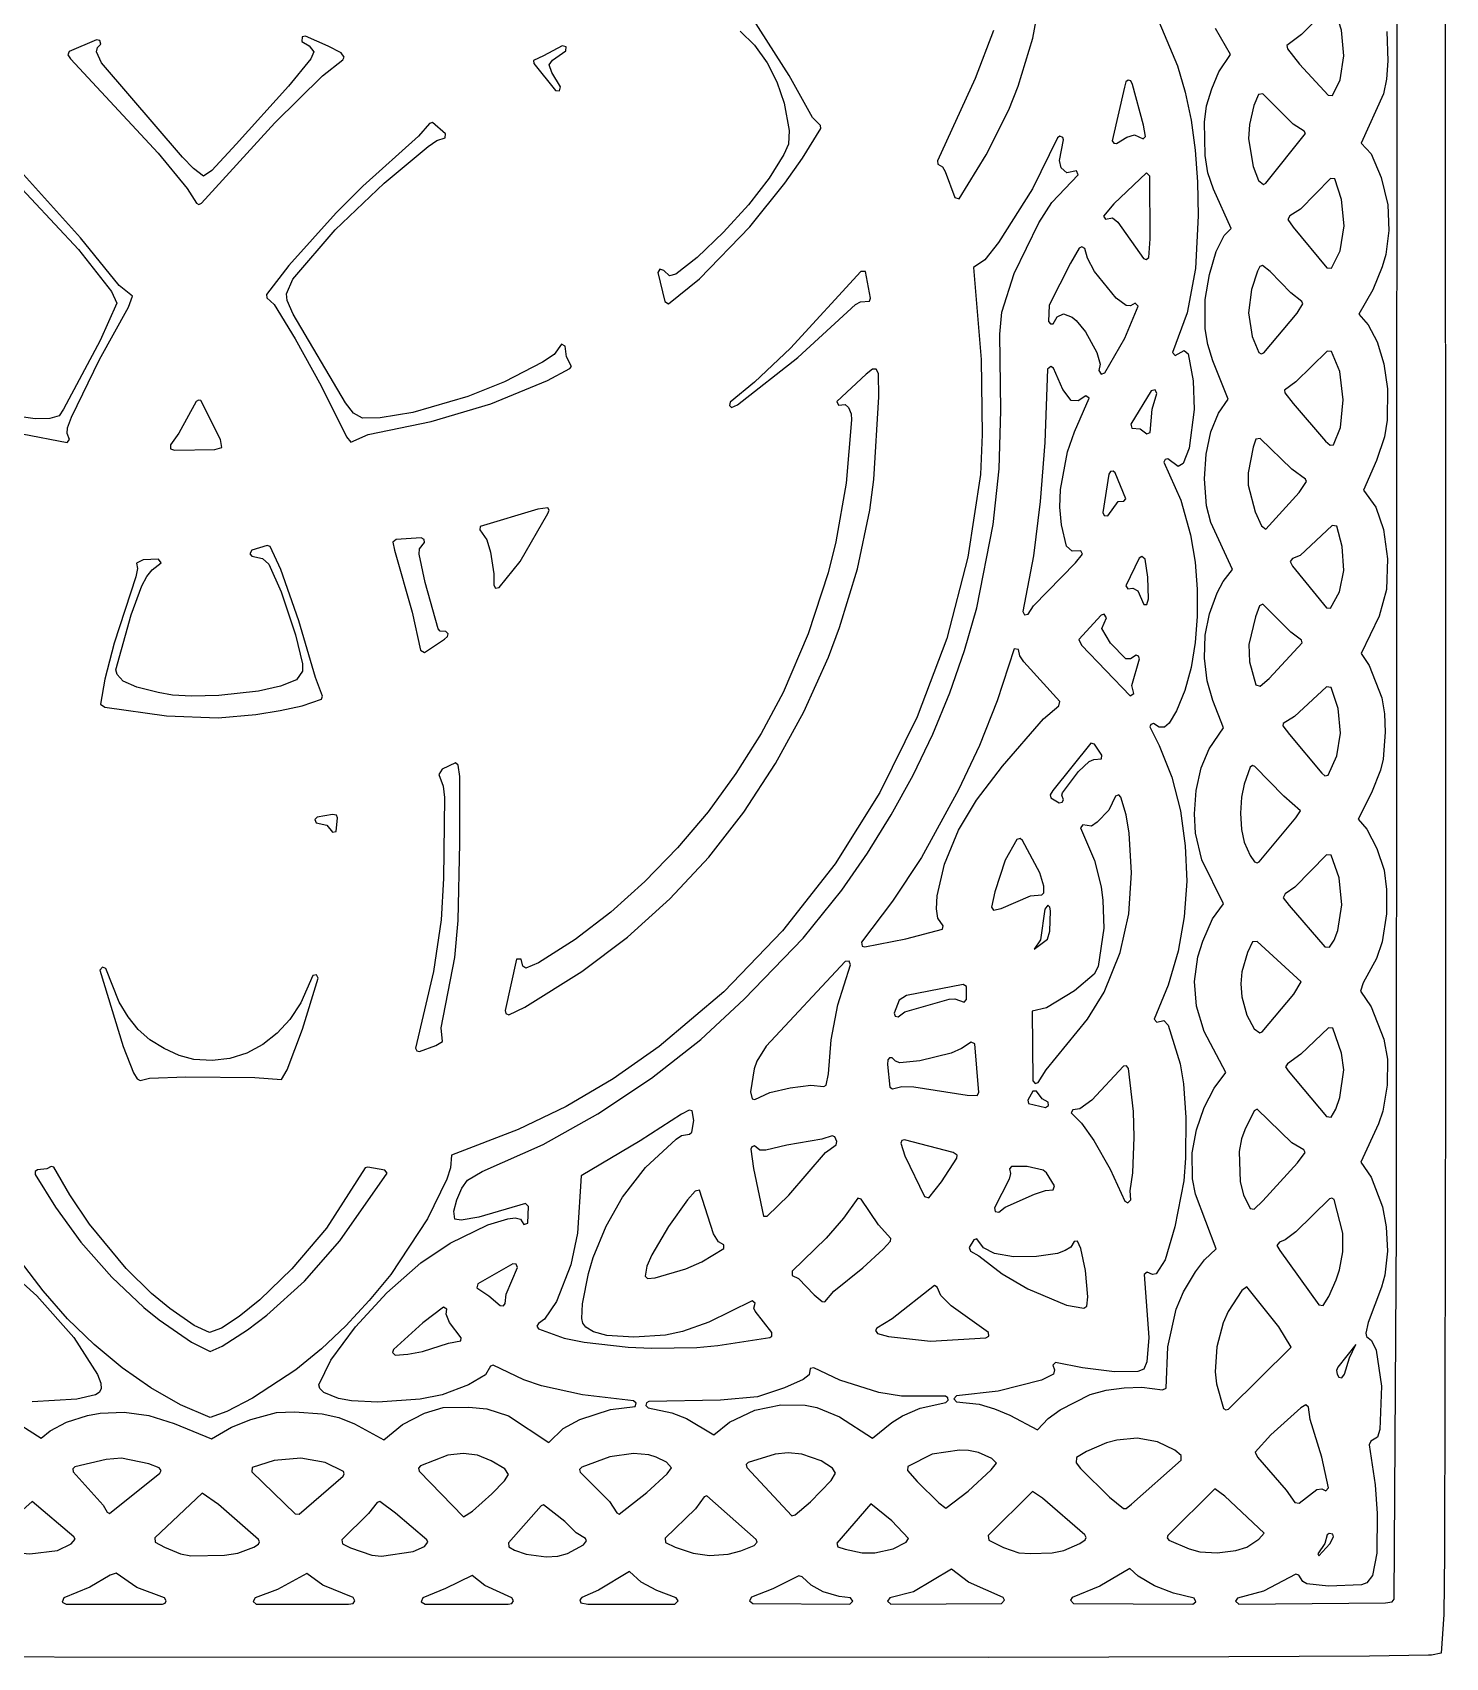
# Model space of a CAD drawing. Header units: millimetres. Extents: x 0 to 299, y 0 to 300.
# Drawn here: x 128.5 to 299.4, y 0 to 196.5 of the extents above; entities that cross this region are included whole.
import ezdxf

# ---------------------------------------------------------------- set-up
doc = ezdxf.new("R2010")
doc.units = ezdxf.units.MM
doc.layers.add('CUT', color=7, linetype='CONTINUOUS')

msp = doc.modelspace()

# ---------------------------------------------------------------- linework, layer by layer
at = {"layer": 'CUT'}
for points in [[(299.3645, 248.0155), (299.3948, 69.87), (299.2737, 12.5525), (299.1828, 5.2237), (298.8689, 0.5691), (297.6983, 0.3326), (297.3434, 0.3204), (290.1975, 0.1929), (273.1912, 0.1121), (244.1725, 0.0347), (18.0835, 0.1191)], [(292.2832, 196.6445), (292.4044, 193.0831), (292.2525, 190.8633), (291.8762, 189.1122), (289.2073, 183.1281), (290.3866, 181.8348), (291.611, 179.013), (292.4003, 175.6736), (292.5256, 172.5826), (292.1612, 169.6742), (291.7533, 168.1971), (290.6041, 165.4148), (288.8973, 162.4637), (290.0501, 161.1741), (291.1265, 159.1335), (291.9182, 156.4461), (292.3745, 153.4201), (292.3441, 149.6316), (292.0333, 147.642), (291.0608, 144.7544), (289.46, 141.1996), (290.958, 139.143), (291.8826, 136.4386), (292.3744, 132.9002), (292.2535, 129.1752), (291.3667, 125.9417), (289.175, 121.4467), (290.1817, 119.9969), (291.6966, 116.0877), (292.0107, 114.1556), (292.1018, 111.9238), (291.8594, 108.6775), (291.5497, 107.3369), (290.4429, 104.6003), (288.814, 101.4035), (289.8669, 100.2016), (291.0862, 97.8532), (291.973, 95.2554), (292.2516, 92.8956), (292.2514, 89.9641), (291.7354, 86.5656), (291.0319, 84.539), (289.428, 81.6302), (289.1286, 80.6074), (290.3895, 78.7302), (291.9394, 74.8097), (292.3745, 72.3797), (292.3441, 69.2296), (291.7968, 66.083), (291.3069, 64.5759), (289.1492, 59.9097), (290.4204, 58.1213), (291.7574, 54.5365), (292.2226, 52.1219), (292.3743, 49.1796), (292.0407, 46.2463), (291.6732, 44.7979), (290.0293, 40.5582), (289.7474, 39.2518), (289.859, 38.8678), (290.4461, 38.3712), (291.0022, 37.1921), (291.6481, 32.8307), (291.4587, 27.5985), (291.1554, 26.6882), (290.3474, 26.2043), (290.1668, 25.7342), (290.8893, 20.9088), (291.1337, 17.4267), (291.0729, 12.6376), (290.5695, 9.9571), (289.8921, 9.0789), (289.242, 8.8106), (285.2388, 8.6545), (282.6106, 8.9445), (282.1505, 9.232), (281.6636, 10.0041), (281.31, 10.0954), (277.3766, 8.0744), (274.2268, 7.2088), (274.0141, 6.828), (274.4021, 6.4715), (292.1376, 6.6521), (292.9323, 6.7501), (293.1723, 7.1041), (293.4679, 51.7134), (293.5285, 203.1676)], [(244.736, 196.7858), (242.5154, 190.9448), (237.9548, 180.9912), (238.0124, 180.618), (238.5638, 180.2638), (238.8902, 179.7305), (240.0326, 176.5561), (240.5632, 176.4131), (243.8435, 181.7372), (246.5769, 187.174), (247.7305, 190.0281), (249.5013, 195.8508), (250.5579, 201.7589)], [(214.107, 196.7002), (215.8251, 194.982), (217.341, 192.8727), (218.5384, 190.5679), (219.4301, 187.9983), (220.0195, 184.6741), (219.9238, 183.0244), (219.3835, 181.7825), (217.6167, 178.9216), (215.104, 175.6824), (212.0899, 172.3637), (208.9013, 169.3275), (206.3147, 167.2887), (205.5314, 167.1079), (204.8446, 167.7497), (204.3812, 167.9083), (204.1291, 167.4883), (204.9986, 163.9821), (205.4156, 163.7094), (209.1726, 166.7407), (215.2699, 173.02), (219.4927, 178.2991), (221.6383, 181.3215), (223.8614, 184.9184), (223.7883, 185.2746), (222.8439, 186.2283), (220.0195, 191.3277), (214.7333, 199.5736)], [(264.7061, 197.8735), (266.9986, 192.4791), (267.9134, 189.3134), (268.6187, 185.9103), (269.1036, 182.2994), (269.4065, 178.4721), (269.4669, 174.367), (269.1644, 167.9983), (268.1628, 162.6428), (266.3698, 157.8508), (266.7101, 157.4557), (267.7715, 158.0744), (268.2696, 157.6776), (268.8897, 154.4199), (268.9822, 150.9519), (268.4057, 146.2765), (267.6591, 144.4279), (267.0432, 144.0413), (265.8297, 144.9596), (265.5054, 144.9056), (265.336, 144.585), (267.3687, 139.9884), (268.5507, 135.7766), (269.1038, 132.4882), (269.3748, 129.2059), (269.3762, 125.92), (269.1342, 122.7584), (268.6183, 119.7435), (267.8587, 116.9715), (266.8533, 114.4961), (265.9571, 113.0039), (265.412, 112.5459), (264.7697, 112.5215), (264.0675, 112.9793), (263.7616, 112.8584), (263.6549, 112.5841), (264.7646, 110.3078), (266.2857, 106.4667), (267.3484, 102.4167), (267.9239, 98.1936), (268.104, 93.9011), (267.7975, 89.6128), (267.0446, 85.4268), (265.861, 81.3219), (264.1588, 77.2381), (264.4799, 76.8554), (265.3193, 77.0505), (265.869, 76.508), (267.3163, 71.8068), (267.7114, 69.4009), (267.984, 65.3112), (267.954, 60.4286), (267.7417, 57.6903), (266.6788, 52.1253), (265.4794, 48.1365), (264.4108, 46.4254), (263.9562, 46.3326), (263.3015, 46.6288), (262.9526, 46.3299), (263.5055, 38.7095), (263.263, 35.7772), (262.89, 34.8831), (262.1834, 34.6181), (259.3615, 34.5901), (255.4949, 35.0735), (252.245, 35.7123), (251.9184, 35.382), (252.0958, 34.8188), (251.9896, 34.3026), (250.5405, 33.573), (245.2898, 32.2296), (240.2413, 31.6898), (239.9452, 31.3022), (240.2597, 30.9294), (243.0102, 30.6493), (244.8673, 30.115), (246.7005, 29.3489), (250.0568, 27.5562), (251.3441, 28.9224), (252.7932, 29.9744), (256.4364, 31.824), (258.3662, 32.3427), (260.5278, 32.6465), (262.6506, 32.7369), (265.1542, 32.4049), (265.6207, 32.6104), (265.8121, 37.5837), (266.8234, 42.1689), (267.6884, 44.2611), (269.1706, 46.6809), (270.261, 48.1117), (271.6705, 49.4357), (269.1478, 56.0689), (268.8053, 57.913), (268.775, 61.0632), (269.2926, 63.8538), (270.2077, 66.5457), (271.4303, 68.8754), (272.8419, 70.7754), (270.2054, 75.7429), (269.2896, 78.7845), (269.0492, 81.7609), (269.4427, 84.7562), (270.0314, 86.6528), (271.2026, 89.3557), (272.554, 91.1609), (269.9323, 96.4745), (269.1724, 99.7273), (269.0178, 102.0525), (269.2295, 104.8655), (269.8489, 107.6215), (270.8044, 109.9254), (272.5559, 112.4675), (271.2663, 115.7421), (270.562, 118.1407), (270.2277, 120.8676), (270.3227, 123.6555), (270.8442, 126.2225), (271.7837, 128.7687), (272.5117, 130.1578), (273.6245, 131.6017), (271.0215, 137.2666), (270.4698, 139.2756), (270.228, 142.5744), (270.4438, 145.5337), (271.0188, 148.2274), (271.9268, 150.4791), (273.1208, 152.1729), (271.2447, 156.8134), (270.6559, 158.7928), (270.3185, 160.7067), (270.3206, 164.2225), (270.837, 167.2593), (271.6572, 170.0576), (272.6437, 171.9791), (273.48, 172.8407), (271.3379, 177.5669), (270.6645, 179.5512), (270.3183, 181.6503), (270.258, 185.6808), (270.5086, 187.6437), (271.1241, 189.6983), (271.9854, 191.7517), (273.3993, 193.8548), (271.5762, 197.0027)], [(125.6462, 29.0522), (129.5582, 26.5702), (130.621, 27.4456), (132.6212, 28.4763), (135.1636, 29.3069), (136.6773, 29.5908), (139.5856, 29.7103), (142.5605, 29.3082), (145.6444, 28.3406), (150.1558, 26.4647), (152.5671, 27.9032), (154.925, 28.8228), (158.0012, 29.6761), (160.1949, 29.742), (163.543, 29.4994), (165.5414, 29.0613), (167.4399, 28.2942), (171.0038, 26.3519), (173.2383, 28.2195), (175.8969, 29.5799), (178.185, 30.2558), (181.2795, 30.316), (183.4657, 30.0972), (186.0826, 29.2453), (190.9365, 26.0465), (192.6838, 27.7262), (194.7171, 28.8228), (198.4123, 30.0346), (201.3735, 30.3905), (201.4957, 30.8023), (201.2021, 31.0702), (195.0153, 31.8083), (190.049, 32.8984), (187.9157, 33.6102), (184.2316, 35.3781), (183.8952, 35.2483), (183.3042, 34.2173), (181.2423, 32.9974), (178.0685, 31.7882), (175.3763, 31.26), (170.2586, 30.9268), (167.0868, 31.0815), (165.5108, 31.3632), (163.755, 32.0594), (163.2603, 32.5653), (163.1362, 32.9976), (164.5706, 35.9849), (167.5492, 40.0246), (171.3447, 44.1225), (175.4613, 47.7549), (179.0147, 50.1447), (183.556, 52.3369), (185.9783, 53.094), (186.889, 53.1934), (187.5272, 53.031), (187.9414, 52.404), (188.4138, 52.5343), (188.4784, 54.5627), (188.1203, 54.9136), (182.4774, 53.2924), (180.3534, 52.8979), (179.5991, 53.0528), (179.4456, 53.9877), (179.8158, 55.3682), (180.4208, 56.7956), (181.1118, 57.7628), (182.8843, 58.7974), (190.2517, 62.0729), (196.8797, 65.7786), (203.3532, 70.0741), (209.3313, 74.7547), (214.5828, 79.6444), (221.7181, 87.0226), (226.367, 92.8202), (229.5073, 97.2902), (232.3652, 101.9231), (235.0326, 106.7432), (237.3866, 111.694), (239.432, 116.6873), (241.214, 121.79), (242.6995, 126.9438), (244.6888, 137.0416), (245.4136, 143.7715), (245.6258, 150.8228), (245.4747, 160.0553), (245.7182, 162.7058), (247.2176, 167.3947), (250.2196, 173.52), (251.7954, 175.9563), (254.9825, 179.3337), (254.7726, 179.8123), (253.6032, 179.571), (252.9314, 180.1577), (252.7076, 181.0682), (253.1793, 183.5398), (253.0971, 183.8267), (252.7595, 183.9723), (252.4512, 183.7721), (249.4311, 177.635), (245.3151, 171.1282), (243.6695, 169.0234), (242.3295, 168.0961), (243.2306, 156.9733), (243.3518, 147.9317), (243.1365, 143.0903), (241.6179, 133.0824), (239.0683, 123.2569), (235.5046, 113.7739), (230.9883, 104.6458), (225.5622, 96.0027), (219.2292, 87.9037), (212.1319, 80.5365), (204.2843, 73.9023), (198.7193, 70.0008), (193.0305, 66.6545), (187.234, 63.8634), (179.1865, 60.7838), (179.0771, 59.2524), (178.6152, 57.8547), (176.2593, 53.0797), (171.8429, 46.3644), (169.2151, 43.1854), (166.4186, 40.1473), (163.4632, 37.3729), (160.3434, 34.8342), (155.1241, 31.3759), (151.9984, 29.7674), (150.0031, 29.0508), (146.4063, 30.5805), (142.8225, 32.6332), (139.3279, 35.0662), (135.9601, 37.8891), (132.7394, 40.9903), (129.7837, 44.3683), (127.0516, 47.9488)], [(125.4897, 179.4669), (134.0552, 170.2961), (138.0747, 165.2086), (138.7044, 163.8107), (136.6889, 159.2822), (132.2568, 150.968), (131.7224, 150.1923), (130.5963, 149.8524), (128.8208, 149.8221), (125.4963, 150.2812)], [(127.256, 147.9965), (132.7043, 146.9588), (132.978, 147.3009), (132.6978, 148.0213), (132.7547, 148.7231), (133.2238, 150.0207), (136.6219, 156.9689), (140.1216, 163.3047), (140.6019, 164.641), (138.9958, 165.9428), (134.3148, 171.6841), (127.0338, 179.7506)], [(125.7055, 46.7671), (129.0323, 43.7759), (133.4867, 38.7458), (136.3804, 34.2712), (136.7671, 33.2149), (136.8035, 32.5176), (136.5609, 32.0775), (136.116, 31.7841), (133.8699, 31.2613), (128.4617, 30.9568)]]:
    msp.add_lwpolyline(points, dxfattribs=at)
for points in [[(285.2112, 188.9294), (285.7402, 188.9207), (286.6439, 190.7849), (287.1132, 193.7135), (286.8178, 196.8141), (285.9116, 199.5966), (285.3687, 199.6436), (281.9913, 196.2688), (280.222, 194.9454), (280.2819, 194.5695), (281.7403, 192.7043)], [(147.2241, 177.6435), (148.3281, 175.891), (148.6232, 175.7428), (148.926, 175.8744), (157.8117, 185.585), (163.5898, 191.2724), (166.0274, 193.2298), (166.2095, 193.5616), (165.8217, 194.051), (164.2779, 194.8715), (161.514, 196.0626), (161.1214, 195.9902), (161.0845, 195.442), (161.9506, 194.9035), (162.5439, 194.189), (162.1786, 193.3552), (159.4472, 190.0171), (153.1519, 183.0257), (150.1811, 179.8426), (149.1887, 179.1437), (147.9585, 180.0699), (146.6341, 181.4546), (136.829, 192.8632), (136.2341, 194.1749), (136.3768, 194.6973), (136.76, 195.1336), (136.6479, 195.5539), (136.2514, 195.6237), (132.9368, 194.2467), (132.757, 193.8444), (133.116, 193.3266), (143.7072, 181.9174)], [(192.2292, 189.4719), (192.3751, 189.9456), (191.3098, 191.7084), (191.0072, 192.6005), (191.4053, 193.1838), (193.0089, 194.3048), (193.0297, 194.8014), (192.5808, 194.9295), (190.2948, 193.7134), (189.0765, 193.1527), (189.1397, 192.794), (191.7364, 189.5252)], [(261.5591, 190.2553), (261.3409, 190.6736), (261.0113, 190.7539), (260.7438, 190.5454), (260.5622, 189.9159), (259.0943, 183.411), (259.2944, 183.1388), (259.5957, 183.1119), (260.8596, 183.8758), (261.7675, 184.1612), (262.8159, 183.6752), (263.0981, 183.968), (262.8768, 185.3406)], [(275.5505, 183.6554), (276.1213, 180.3347), (276.7933, 178.646), (277.3715, 178.1654), (277.6623, 178.3206), (282.4428, 184.3034), (282.2941, 184.5965), (280.9506, 185.4291), (277.3001, 189.1129), (276.7902, 189.0302), (276.2315, 187.7172), (275.6969, 185.3943)], [(163.4119, 153.815), (166.491, 147.6262), (167.0165, 146.9831), (169.0909, 147.8999), (176.7361, 149.5091), (183.9521, 151.6233), (190.7853, 154.4531), (193.5063, 155.883), (193.6975, 156.1508), (193.1022, 157.3245), (192.9186, 158.607), (192.4706, 158.8329), (191.5999, 157.594), (190.1934, 156.6535), (185.5934, 154.2929), (181.1565, 152.4988), (174.5167, 150.5801), (170.5464, 149.9437), (168.4316, 149.8888), (167.313, 150.4873), (166.3737, 151.7363), (160.048, 162.4506), (159.3074, 164.1132), (159.232, 164.9197), (159.9761, 166.6872), (165.1251, 172.6838), (171.0381, 178.3248), (176.3456, 182.7534), (177.3871, 183.476), (178.4316, 183.774), (178.4557, 184.2681), (176.8978, 185.6373), (176.5342, 185.5415), (175.1671, 184.0096), (168.4586, 177.9358), (165.2467, 174.7241), (159.5077, 168.3504), (156.7879, 164.8436), (156.826, 164.4523), (157.7162, 163.6326), (160.2908, 159.4819)], [(263.6413, 179.1724), (263.249, 179.5483), (259.2743, 175.7912), (258.0484, 174.3298), (258.2917, 173.9404), (259.1147, 174.1077), (259.7634, 173.5885), (262.8636, 169.2088), (263.2086, 169.0665), (263.5305, 169.3154), (263.6918, 171.5927)], [(285.6032, 168.0233), (286.6423, 170.1396), (287.1413, 173.1335), (286.819, 176.3496), (286.0275, 178.8285), (285.4774, 178.8707), (281.8717, 175.1483), (280.5564, 174.3641), (280.311, 173.8986), (280.9787, 172.9802), (285.0624, 168.0709)], [(262.2401, 163.4515), (261.8516, 163.7963), (261.2824, 163.4733), (260.7544, 163.5078), (259.565, 164.3895), (256.9533, 167.6393), (256.0777, 169.2359), (255.7771, 170.4199), (255.3916, 170.6223), (255.1066, 170.4458), (254.0449, 168.6417), (251.4694, 163.5525), (251.3922, 161.5774), (251.6164, 161.2885), (251.948, 161.2944), (252.4304, 162.1257), (253.1743, 162.4944), (254.2384, 162.1162), (254.7391, 161.6959), (255.8544, 160.3288), (257.2458, 157.8186), (257.6333, 156.4384), (257.4792, 155.6372), (257.7361, 155.2196), (258.198, 155.3843), (260.592, 159.5564)], [(221.0717, 157.2444), (228.0537, 163.6529), (228.6262, 163.9713), (229.7422, 164.051), (229.8619, 164.3934), (229.247, 167.6149), (228.7007, 167.6105), (220.1674, 158.351), (215.8079, 154.264), (212.9006, 151.8187), (212.793, 151.4381), (213.0377, 151.1707), (213.7827, 151.4978)], [(282.1584, 163.7052), (282.0363, 164.0107), (280.6876, 165.0558), (278.1842, 167.6172), (277.2558, 168.339), (276.9534, 168.216), (276.6623, 167.6698), (275.94, 165.4538), (275.5812, 162.6174), (276.0217, 159.7869), (276.7994, 157.8304), (277.0824, 157.6638), (277.4178, 157.8004), (281.4439, 162.6036)], [(284.8788, 147.1121), (285.4333, 146.6142), (285.8372, 146.6679), (286.6998, 148.7763), (287.0215, 152.1001), (286.6086, 155.5301), (285.6176, 157.9604), (285.0658, 157.995), (281.2968, 154.2685), (279.9356, 153.2689), (279.9572, 152.9735), (280.9819, 151.6728)], [(194.9557, 82.9855), (200.4784, 87.1486), (205.5808, 91.7658), (210.2816, 96.8004), (214.5353, 102.2631), (218.3678, 108.1197), (221.7781, 114.3692), (224.7572, 120.9896), (226.1226, 124.5696), (228.2647, 131.662), (229.7699, 138.7657), (230.2553, 142.4659), (230.8586, 152.454), (230.8034, 155.3099), (230.5493, 155.8278), (230.1019, 155.8017), (229.3379, 155.2042), (225.77, 151.9254), (225.9667, 151.4689), (226.7785, 151.5374), (227.2016, 151.1972), (227.5212, 150.405), (227.556, 149.6792), (226.9175, 142.0361), (225.6457, 134.9206), (224.7314, 131.2035), (222.305, 123.8049), (219.2778, 116.7212), (216.6412, 111.7498), (213.5763, 106.9225), (210.2114, 102.283), (206.5087, 97.941), (202.5756, 93.8562), (198.4408, 90.1741), (194.1335, 86.8664), (189.6976, 84.039), (188.1484, 83.3726), (187.8152, 83.6447), (187.5898, 84.4682), (187.0331, 84.4559), (185.681, 78.2513), (185.7525, 77.8967), (186.1222, 77.7587), (188.0445, 78.6721)], [(254.6612, 132.402), (255.483, 133.4496), (255.274, 133.8339), (254.2367, 133.826), (253.5687, 134.4007), (252.9487, 136.9809), (252.7677, 139.1231), (252.8276, 141.2501), (253.6895, 145.8402), (254.5124, 148.2443), (256.3034, 152.2986), (255.8829, 152.6063), (254.9746, 151.9786), (254.1313, 152.0289), (253.1037, 153.3657), (251.9768, 155.9471), (251.6746, 156.1488), (251.2479, 155.8085), (250.9172, 146.9694), (250.3703, 139.8322), (249.5508, 133.2517), (248.2567, 126.5147), (248.4843, 126.1038), (248.9155, 126.1822), (249.5601, 127.1801)], [(261.4599, 148.6663), (262.451, 148.5957), (263.2675, 148.0003), (263.6761, 148.1449), (263.9353, 150.9965), (264.4838, 152.8585), (264.2835, 153.3151), (263.7983, 153.2006), (261.3279, 149.1511)], [(151.4164, 146.3644), (151.2217, 147.3297), (148.8688, 152.0165), (148.5845, 152.0882), (148.3091, 151.9105), (146.1883, 148.0814), (145.2133, 146.6795), (145.1745, 146.1838), (145.697, 146.0043), (150.5723, 146.1232)], [(275.5464, 141.7923), (276.3891, 138.5612), (277.1539, 136.8886), (277.6809, 136.4723), (281.7014, 140.8904), (282.6007, 142.2438), (282.4673, 142.51), (280.7917, 143.7067), (276.9859, 147.4252), (276.4607, 147.369), (276.1135, 146.3879), (275.5202, 143.2775)], [(260.4888, 139.8737), (260.741, 140.1416), (259.4509, 143.2845), (259.1974, 143.5015), (258.869, 143.4426), (258.6934, 143.1306), (257.954, 138.4788), (258.106, 138.1059), (258.5407, 138.0851), (259.8212, 139.8006)], [(190.8419, 138.3756), (190.9732, 138.7612), (190.809, 139.0577), (189.6175, 138.9071), (182.634, 136.7763), (182.5913, 136.3772), (183.4475, 135.1669), (183.8866, 133.6961), (184.3116, 131.0554), (184.2865, 129.698), (184.5171, 129.3392), (184.9382, 129.4069), (187.4774, 132.5464)], [(285.4985, 126.9354), (286.5553, 128.9034), (287.0795, 131.4688), (286.8771, 134.3907), (286.2488, 136.8248), (285.6954, 136.8944), (281.836, 133.2924), (280.9045, 132.9085), (280.602, 132.5532), (280.884, 132.0132), (284.9824, 126.9746)], [(155.5288, 114.0451), (158.4406, 114.53), (161.1208, 115.1027), (163.4565, 115.9027), (163.5606, 116.2786), (162.719, 118.5343), (160.7224, 125.3703), (158.553, 131.5777), (157.2545, 134.3763), (156.8985, 134.4958), (155.0365, 133.9403), (154.7927, 133.5034), (155.0288, 133.2156), (156.3016, 132.9363), (157.0857, 132.2563), (158.5772, 128.8947), (160.3047, 123.683), (161.1588, 120.1802), (161.1419, 119.312), (160.4144, 118.2673), (158.4859, 117.485), (155.8352, 116.8681), (151.0523, 116.3535), (147.7386, 116.2616), (145.4511, 116.3825), (143.7151, 116.7217), (141.1133, 117.3668), (139.4829, 118.0981), (138.7274, 118.8858), (138.5982, 119.4802), (140.4475, 126.1206), (141.7194, 129.6354), (142.3385, 130.7584), (142.9626, 131.5471), (144.0527, 132.3958), (143.7395, 132.8537), (141.8814, 132.7584), (141.0936, 132.3709), (141.192, 131.7044), (141.0046, 130.7048), (138.3984, 122.6715), (137.2505, 118.3496), (136.7267, 115.3038), (137.2432, 114.9333), (144.6908, 113.8964), (150.9532, 113.6546)], [(175.4223, 121.8377), (175.9001, 121.5692), (178.3516, 123.1771), (178.7116, 123.487), (178.7626, 123.8191), (178.4997, 124.0801), (177.8042, 124.1531), (177.5588, 124.4331), (176.0016, 130.0405), (175.2698, 133.4612), (175.3189, 134.0797), (175.8929, 134.8749), (175.8776, 135.2394), (175.5295, 135.432), (172.496, 135.2356), (172.084, 134.9178), (172.266, 133.9429), (174.4109, 126.4515)], [(263.3901, 130.684), (263.0811, 132.8394), (262.6823, 133.1729), (262.3475, 132.9582), (260.7437, 129.6271), (260.9867, 129.2738), (261.5646, 129.323), (262.1828, 129.0154), (262.8983, 127.3506), (263.2669, 127.3635), (263.4788, 128.0506)], [(260.7287, 120.8051), (258.8715, 122.6875), (257.8294, 124.4604), (258.3956, 125.7356), (258.1245, 126.1898), (257.7328, 126.0851), (255.0442, 123.1213), (255.3826, 122.4406), (261.2405, 116.321), (261.7111, 116.6118), (261.4581, 117.5505), (262.3716, 120.7933), (262.2843, 121.1117), (261.984, 121.2486), (261.3015, 120.8108)], [(281.9607, 123.0472), (280.6792, 123.9991), (277.2887, 127.4118), (276.906, 127.198), (276.4208, 125.8595), (275.6075, 122.5289), (275.7009, 120.4231), (276.4638, 117.6335), (276.9864, 117.4734), (278.0855, 118.3959), (282.073, 122.7259)], [(247.7581, 121.9353), (247.2343, 121.9915), (245.1805, 115.7215), (243.0272, 110.3248), (240.5131, 104.9641), (236.0258, 96.7789), (232.5113, 91.5073), (228.7717, 86.5492), (228.8526, 86.0344), (229.1745, 85.9548), (234.1162, 86.9311), (238.5791, 88.0922), (238.6481, 88.4923), (238.0014, 89.4237), (237.8194, 90.5575), (237.9151, 92.1314), (238.8027, 95.9439), (240.4809, 100.087), (242.6633, 103.6936), (245.8255, 107.8296), (250.7893, 113.5503), (252.6444, 115.0887), (252.7327, 115.6435), (248.4074, 120.411), (247.9066, 121.1536)], [(284.4311, 106.9803), (284.803, 106.6421), (285.2022, 106.7096), (286.2482, 109.0715), (286.6882, 111.7964), (286.3946, 114.7763), (285.5611, 117.3304), (285.0143, 117.399), (281.1424, 113.8066), (279.756, 112.978), (279.7381, 112.6867), (280.5195, 111.6489)], [(256.4883, 110.5737), (251.9219, 104.8683), (251.5982, 104.3503), (251.6789, 103.9979), (252.6545, 103.385), (253.0523, 103.4562), (253.1836, 103.727), (252.9803, 104.2898), (253.0867, 104.6012), (255.0203, 107.1584), (256.3171, 108.388), (256.8538, 108.6293), (257.7811, 108.6941), (257.836, 109.1259), (256.9487, 110.4847)], [(178.0955, 74.5352), (177.9361, 76.1716), (179.5672, 84.6867), (179.9911, 89.135), (180.2023, 98.4988), (180.1725, 106.546), (179.9741, 107.9513), (179.6443, 108.2264), (178.0571, 107.4346), (177.6281, 106.7927), (178.1641, 105.3857), (178.3219, 104.0263), (178.2008, 94.228), (177.9271, 89.2426), (177.0177, 82.9979), (174.8063, 73.7138), (174.9679, 73.3765), (175.3022, 73.3183), (177.2931, 74.036)], [(274.7291, 104.0804), (274.6117, 102.1462), (274.7046, 100.1643), (275.0312, 98.6334), (275.7731, 97.0139), (276.3025, 96.264), (276.6061, 96.1376), (276.8738, 96.26), (281.3127, 101.5558), (281.8385, 102.4001), (279.8406, 104.1695), (276.3422, 107.7828), (276.0531, 107.8746), (275.7629, 107.6997), (275.0608, 105.6207)], [(256.1102, 77.2326), (258.0931, 80.4807), (260.0645, 85.2893), (261.0882, 89.9764), (261.4215, 94.9086), (261.1483, 99.6954), (260.7559, 101.9181), (260.1422, 104.0816), (259.8773, 104.33), (259.47, 104.1978), (258.6944, 102.503), (257.2813, 101.0236), (256.5667, 100.5627), (255.5353, 100.7011), (255.2565, 100.3672), (256.9629, 96.3999), (257.7502, 93.2203), (257.9655, 91.5687), (258.0871, 88.2389), (257.3831, 83.606), (256.9004, 82.6655), (254.5127, 80.6477), (251.1381, 78.5808), (249.401, 78.1806), (249.4666, 69.7757), (249.7489, 69.4395), (250.1399, 69.5499), (251.1081, 71.0759)], [(164.7694, 99.816), (165.2121, 99.9327), (165.3917, 101.5844), (165.2509, 101.8888), (164.7876, 101.9761), (162.931, 101.6453), (162.6667, 101.3469), (162.8033, 100.9724), (164.119, 100.6726)], [(244.8877, 92.5992), (244.4833, 90.7822), (244.7316, 90.3972), (245.6598, 90.5916), (249.2008, 92.122), (250.572, 92.266), (250.8297, 92.4895), (250.8249, 93.3218), (250.3339, 94.9014), (248.2159, 98.821), (247.936, 99.0585), (247.5568, 98.9298), (246.1421, 96.4591)], [(285.3493, 85.9369), (285.9107, 86.7633), (286.3717, 87.9579), (286.8408, 91.0386), (286.5152, 94.3229), (285.5469, 97.0635), (284.9918, 97.1019), (281.1827, 93.1792), (279.9973, 92.3878), (279.7745, 91.8907), (280.5022, 90.9648), (284.82, 85.9758)], [(251.5548, 90.7799), (251.2824, 90.9917), (250.9193, 90.5378), (250.4049, 86.8157), (249.6484, 85.6658), (251.2522, 86.9065), (251.5548, 87.8446), (251.6153, 90.326)], [(274.6423, 81.4739), (274.7648, 79.9307), (275.3756, 77.6891), (276.2481, 76.0706), (276.9409, 75.5633), (277.2159, 75.6938), (281.0405, 80.2521), (281.9353, 81.7149), (276.5993, 86.63), (276.0704, 86.5619), (275.4472, 85.2642), (274.7637, 82.9245)], [(159.6363, 77.1846), (158.1007, 75.526), (156.3705, 74.1589), (154.4116, 73.1167), (152.3751, 72.4796), (150.2179, 72.2031), (148.0059, 72.3608), (146.2589, 72.8127), (144.41, 73.657), (142.686, 74.7386), (141.301, 75.9728), (140.07, 77.5189), (139.0021, 79.2932), (137.3663, 83.3348), (136.9624, 83.4883), (136.6608, 83.1366), (139.4571, 73.899), (140.7286, 70.7292), (141.1494, 70.0133), (141.5154, 69.8112), (142.6737, 70.0796), (147.0368, 70.2308), (155.3853, 70.1703), (158.6183, 69.9199), (159.2862, 71.091), (161.1769, 76.0133), (163.0666, 82.1779), (162.8422, 82.5834), (162.3889, 82.4873), (160.9558, 79.179)], [(216.1165, 72.1457), (215.8031, 71.2169), (215.3345, 68.4448), (215.5397, 67.5684), (215.875, 67.5216), (217.6798, 68.3502), (220.1556, 68.9238), (222.6358, 69.2322), (224.2056, 69.084), (224.4918, 69.2546), (224.7792, 70.6064), (225.1134, 74.7242), (225.8986, 78.9522), (227.4372, 83.7892), (227.2889, 84.2222), (226.8023, 84.1912), (217.2447, 73.9645)], [(239.3532, 79.6383), (240.0458, 79.6964), (241.1953, 79.2939), (241.4595, 79.6039), (241.4825, 81.1811), (241.0503, 81.4275), (234.1886, 80.098), (233.3074, 79.5371), (232.7146, 77.9398), (232.851, 77.5942), (233.2152, 77.5202), (234.0022, 78.1189)], [(285.5483, 65.3889), (286.1134, 66.3221), (286.609, 67.7582), (287.0822, 71.0945), (286.8129, 73.1009), (285.7736, 76.1381), (285.2516, 76.1903), (281.8901, 72.9776), (280.2976, 71.8359), (280.0558, 71.4679), (280.3484, 70.9652), (285.0105, 65.4406)], [(241.5542, 68.0216), (242.7609, 68.0089), (242.9634, 68.3623), (242.4801, 74.2563), (242.0225, 74.451), (240.8605, 73.6545), (239.5985, 73.0984), (235.8151, 72.1733), (233.3976, 71.9596), (232.8906, 72.1458), (232.4855, 72.5634), (232.1579, 72.5566), (231.9514, 72.3022), (231.9139, 71.7277), (232.1962, 68.9784), (232.5194, 68.7902), (233.6302, 69.0773), (235.0734, 69.0201)], [(255.1675, 66.3881), (254.3171, 66.2645), (254.1199, 65.9094), (255.3887, 64.6334), (256.8814, 62.5295), (258.8557, 59.0655), (260.6121, 55.198), (260.9607, 55.0104), (261.3336, 55.3697), (261.2706, 56.4529), (261.5752, 58.649), (261.7546, 62.9326), (261.6636, 66.0528), (261.0587, 71.266), (260.8177, 71.5946), (260.4464, 71.5524), (256.6258, 67.4125)], [(249.939, 68.5061), (249.4811, 68.4967), (248.881, 67.4162), (248.9503, 67.0216), (251.027, 66.5281), (251.3988, 66.7624), (251.3418, 67.1652), (250.6017, 67.5928)], [(195.2263, 38.1802), (200.5567, 37.5787), (203.3656, 37.4282), (208.8555, 37.5198), (211.3844, 37.7614), (217.6638, 38.737), (217.9124, 38.9041), (217.9089, 39.3388), (215.9073, 41.8964), (215.7592, 42.2827), (215.9118, 42.8697), (215.5463, 43.1578), (210.2895, 40.5918), (207.1128, 39.4421), (205.0633, 39.0068), (201.2409, 38.7641), (197.9463, 38.9762), (196.3438, 39.3979), (195.4229, 39.981), (195.0742, 40.4434), (194.9392, 41.013), (195.0307, 42.8039), (195.7298, 46.4583), (196.3178, 48.4068), (197.8706, 52.1785), (199.8541, 55.7141), (202.6476, 59.266), (206.3338, 62.7092), (206.9897, 63.1628), (207.9748, 63.3237), (208.2549, 63.5427), (208.496, 64.9851), (208.2706, 66.1554), (207.9018, 66.2051), (207.0044, 65.7294), (202.0044, 62.5178), (194.8493, 58.2767), (194.4172, 51.3422), (193.6265, 47.5128), (191.8774, 43.069), (190.4435, 40.9641), (189.6823, 40.4381), (189.4847, 40.0953), (189.689, 39.7565), (192.8238, 38.6671)], [(282.4233, 61.0955), (282.2612, 61.4301), (280.7913, 62.2756), (276.6158, 66.3262), (276.2636, 66.1261), (275.1382, 63.8238), (274.7192, 62.7407), (274.4589, 61.2183), (274.5514, 57.5409), (274.9528, 55.9883), (275.776, 54.3377), (276.2659, 54.2316), (277.3018, 55.243), (281.5009, 59.8342)], [(224.4001, 61.1065), (225.7167, 62.0334), (225.7962, 62.4113), (225.5511, 62.9943), (225.2083, 63.1015), (223.9693, 62.7044), (219.7166, 62.0046), (217.1943, 61.3691), (216.4664, 61.3836), (215.838, 61.9021), (215.487, 61.7972), (215.373, 61.4851), (215.6883, 59.1784), (216.9147, 53.4159), (217.3494, 53.4037), (219.9678, 55.9493)], [(236.4013, 55.7679), (236.8963, 55.6039), (238.4318, 57.5538), (240.3081, 60.4215), (240.328, 60.7882), (239.8568, 61.0799), (233.9818, 62.6133), (233.6547, 62.5394), (233.5063, 62.2386), (234.0086, 60.6801)], [(134.3601, 50.2505), (138.1019, 46.0245), (141.9572, 42.3486), (143.8101, 40.8598), (147.7444, 38.1569), (150.0063, 37.0556), (151.4543, 37.6817), (154.4881, 39.6364), (156.8374, 41.4143), (161.4013, 45.5579), (165.6686, 50.3999), (171.4098, 58.6064), (171.1227, 58.9779), (169.0416, 59.337), (168.7302, 59.2463), (164.0544, 51.9467), (159.8692, 47.0336), (156.0153, 43.3004), (153.4961, 41.2659), (151.3565, 39.8713), (149.9072, 39.3394), (148.0495, 40.1838), (145.0968, 42.2527), (142.8922, 44.0599), (139.8371, 47.0545), (135.3919, 52.4432), (133.0032, 55.9808), (131.0822, 59.3067), (130.7553, 59.3939), (130.234, 59.1371), (129.1002, 58.9955), (128.8334, 58.8041), (128.8227, 58.4421), (131.2677, 54.484)], [(249.6818, 56.0497), (251.0007, 56.4888), (251.935, 56.5872), (252.1187, 57.0677), (251.1519, 58.6584), (250.7408, 58.9635), (248.8194, 59.4044), (246.9075, 59.4156), (246.6554, 59.1059), (246.771, 58.5464), (246.6282, 57.8823), (244.8641, 54.3908), (244.9357, 53.9649), (245.3564, 53.867), (246.1454, 54.4781)], [(209.4384, 47.8815), (212.1243, 49.4957), (212.1001, 49.9246), (211.474, 50.3152), (210.8683, 51.2799), (209.1838, 56.5315), (208.6398, 56.4239), (207.7006, 55.3774), (205.4268, 52.1657), (203.4087, 48.7283), (202.7827, 47.3439), (202.6059, 46.1396), (202.9014, 45.8782), (203.8105, 45.9559), (207.5294, 47.0333)], [(223.9966, 43.0725), (224.3237, 43.0286), (225.4146, 44.3287), (228.9321, 47.1498), (231.3972, 49.4039), (232.2671, 50.3807), (232.3128, 50.7084), (230.8368, 52.3485), (228.7328, 55.4557), (228.3249, 55.584), (226.5775, 53.1632), (224.4776, 50.7578), (220.365, 46.7693), (220.3763, 46.2191), (221.164, 45.8459), (223.0504, 43.8696)], [(284.5888, 42.5994), (285.2982, 43.6863), (286.1612, 45.7131), (286.5819, 46.8922), (286.9897, 49.0767), (286.9586, 51.3497), (285.935, 55.4348), (285.6479, 55.5935), (285.369, 55.5023), (281.2789, 51.5178), (280.0047, 50.5468), (279.2993, 50.2725), (279.0139, 49.8583), (279.3775, 49.242), (284.0621, 42.6914)], [(248.8769, 44.6021), (253.5621, 42.6313), (255.6543, 42.277), (256.034, 42.5066), (256.1259, 43.6378), (255.8575, 46.8284), (255.2894, 49.497), (254.9023, 50.3584), (254.5018, 50.3347), (254.0711, 49.6663), (253.4027, 49.2434), (252.4674, 48.9041), (249.923, 48.5077), (247.1394, 48.4793), (244.854, 48.8753), (243.5092, 49.5723), (242.6939, 50.6454), (242.3521, 50.5198), (241.7911, 49.6265), (241.9366, 49.1512), (242.9465, 48.6045), (245.7853, 46.4315)], [(182.2359, 44.7322), (183.7003, 43.7818), (185.0593, 42.5933), (185.4578, 42.5625), (185.6638, 42.8234), (185.7899, 43.9649), (187.1479, 47.2101), (187.0167, 47.5906), (186.584, 47.6354), (182.3593, 45.2313)], [(238.3573, 43.8253), (237.9001, 44.8307), (237.6122, 45.0043), (232.4591, 40.9802), (230.6231, 39.8661), (230.4654, 39.5739), (230.6845, 39.2021), (232.037, 38.8431), (237.1144, 38.2764), (243.81, 38.6769), (244.1789, 38.8986), (244.1184, 39.3247), (239.612, 42.5708)], [(279.2224, 40.0037), (275.3586, 44.8708), (274.7549, 44.4209), (273.0981, 41.8558), (272.5042, 40.4842), (271.7393, 37.6016), (271.5557, 34.5879), (271.7013, 33.1323), (272.5417, 30.1543), (272.8224, 29.9754), (273.1389, 30.0788), (280.7232, 37.568)], [(178.5424, 41.5355), (178.631, 42.1677), (178.2032, 42.4132), (175.6985, 40.5016), (172.1663, 37.2644), (172.0392, 36.9205), (172.3628, 36.5889), (173.9171, 36.7017), (175.6873, 37.0334), (178.8249, 38.0507), (180.3034, 38.332), (180.3323, 38.7028), (178.947, 40.557)], [(286.3546, 35.1608), (286.2033, 34.7371), (286.294, 34.2832), (286.5059, 33.9503), (286.8387, 33.8596), (287.1716, 34.2832), (287.7768, 36.2502), (288.5636, 37.8842)], [(219.4382, 32.6371), (216.2011, 31.5625), (211.708, 31.1383), (203.0385, 30.9838), (202.7513, 30.8189), (202.6948, 30.4927), (202.945, 30.2269), (205.8396, 29.6177), (207.5916, 28.9147), (210.8947, 26.9532), (212.7887, 28.4799), (215.8815, 29.9462), (219.0172, 30.5861), (221.9531, 30.5524), (223.3446, 30.2699), (226.0928, 29.1523), (230.1083, 26.5686), (232.4499, 28.4552), (233.7144, 29.2434), (235.8678, 30.1921), (238.9538, 30.8617), (239.24, 31.1433), (239.1978, 31.4393), (238.9206, 31.6256), (233.6082, 31.6526), (230.856, 32.0853), (226.1585, 33.5704), (223.0173, 35.08), (222.556, 34.984), (222.4364, 34.2275), (221.7114, 33.6673)], [(284.912, 20.1961), (285.2488, 20.551), (284.4287, 24.2669), (283.0398, 28.8267), (282.8386, 30.316), (282.5086, 30.5948), (281.8825, 30.2429), (278.2745, 26.9654), (276.3587, 24.8432), (276.645, 24.2506), (280.1057, 20.2791), (281.1653, 18.7827), (281.6762, 18.6875), (283.844, 20.3405), (284.4207, 20.4186)], [(267.4274, 24.4688), (266.6697, 25.102), (264.5567, 26.1152), (262.1147, 26.5378), (259.6378, 26.3337), (258.3958, 26.0112), (255.9654, 24.9512), (254.7767, 24.208), (254.718, 23.5634), (255.2356, 22.8799), (258.768, 19.4074), (260.4447, 18.0662), (260.7839, 18.0697), (261.4324, 18.584), (267.4158, 23.9069)], [(137.5326, 17.5957), (137.8331, 17.4544), (143.9061, 22.3342), (144.0458, 22.6345), (143.841, 22.976), (142.5781, 23.4634), (139.2545, 24.148), (137.4095, 23.9677), (133.6248, 23.0716), (133.388, 22.8414), (133.4334, 22.4801), (137.0519, 18.4464)], [(166.1036, 22.5362), (163.8874, 23.621), (160.9622, 24.1465), (157.7503, 23.8531), (155.0619, 23.0268), (155.0454, 22.4979), (160.2636, 17.3952), (160.7647, 17.3577), (166.06, 21.9687), (166.2061, 22.2618)], [(181.7122, 17.7205), (184.0442, 19.8138), (185.588, 21.3862), (186.0595, 22.1774), (185.6082, 22.8583), (183.9943, 23.8142), (182.3268, 24.4853), (180.5921, 24.719), (178.7481, 24.4805), (175.4267, 23.1959), (175.18, 22.9236), (175.2696, 22.5672), (180.6248, 17.033)], [(199.1596, 17.5333), (199.4545, 17.3765), (202.7928, 19.9809), (205.2498, 22.2575), (205.7703, 22.9705), (205.1647, 23.6384), (203.9318, 24.2428), (203.0323, 24.5206), (201.1826, 24.6922), (198.3198, 24.2839), (194.9211, 23.0463), (194.6758, 22.7822), (194.7523, 22.4299), (198.2919, 18.8789)], [(220.758, 17.2963), (222.6072, 18.8561), (225.1103, 21.4185), (225.6275, 22.3059), (225.2755, 22.9213), (223.8692, 23.8026), (221.5634, 24.6378), (219.8751, 24.781), (218.3168, 24.6113), (215.0748, 23.6299), (214.8232, 23.3712), (214.8921, 23.0169), (220.3574, 17.1616)], [(238.9748, 18.0958), (241.6468, 20.1316), (244.4539, 22.7279), (245.1025, 23.5424), (244.5223, 24.1122), (242.9097, 24.8186), (241.7015, 25.0827), (240.5965, 25.0857), (237.296, 24.6184), (234.3871, 23.1439), (234.3086, 22.6524), (235.4836, 21.3289), (238.1076, 18.7342)], [(147.6646, 12.3421), (151.7294, 12.4017), (153.333, 12.6378), (155.2593, 13.3624), (155.8439, 13.7524), (155.956, 14.0275), (155.8415, 14.3016), (150.9874, 18.5361), (149.0407, 19.9004), (143.3045, 14.5184), (143.3311, 13.9951), (144.4488, 13.373), (146.3945, 12.5677)], [(249.1856, 12.6145), (251.8398, 12.7031), (253.232, 12.9641), (255.1548, 13.8354), (255.8021, 14.2614), (255.9332, 14.5609), (255.79, 14.8547), (250.64, 19.2888), (249.4553, 20.0897), (244.0945, 14.7825), (244.1562, 14.2289), (245.9373, 13.3467), (247.7865, 12.6839)], [(269.6813, 12.8199), (271.7762, 12.675), (274.0556, 12.9685), (275.3707, 13.3961), (276.8228, 14.3623), (277.4563, 15.0802), (272.6955, 19.5346), (271.4898, 20.4112), (265.8235, 14.7726), (265.7502, 14.4913), (265.9222, 14.2156), (268.3751, 13.1827)], [(131.5325, 12.9683), (133.1693, 13.7832), (133.6474, 14.3311), (133.5054, 14.6345), (128.4683, 18.8915), (124.6753, 15.5003), (123.4159, 14.0195), (123.6082, 13.5204), (125.4444, 12.8013), (128.164, 12.5544)], [(170.7125, 12.2825), (174.5499, 12.8424), (175.9151, 13.4635), (176.3219, 13.9717), (176.1889, 14.2706), (172.4019, 17.4855), (170.5008, 18.9031), (170.1911, 18.7822), (169.1309, 17.4407), (165.9335, 14.2557), (165.9886, 13.7706), (166.9429, 13.2915), (169.5431, 12.4039)], [(190.6073, 12.2228), (192.0424, 12.3068), (193.2172, 12.6267), (195.1567, 13.6518), (195.5239, 14.1371), (195.3741, 14.4397), (194.2698, 15.109), (192.8755, 16.4673), (190.3214, 18.4928), (190.0418, 18.3748), (186.0886, 13.8959), (186.1067, 13.4265), (186.8102, 13.0137), (188.204, 12.5435)], [(210.3809, 12.3747), (212.6401, 12.5484), (214.1754, 12.9365), (215.802, 13.5733), (216.1527, 13.9898), (216.0296, 14.2932), (210.0401, 19.5692), (209.739, 19.4457), (208.6934, 17.9971), (205.0077, 14.4511), (205.056, 13.9375), (206.2201, 13.383), (208.3944, 12.6685)], [(230.3716, 12.7042), (232.5802, 13.182), (234.155, 13.9709), (234.4379, 14.4198), (232.4489, 16.5686), (229.9105, 18.5983), (225.7697, 13.869), (225.8841, 13.3986), (226.7885, 13.1175), (228.8303, 12.7065)], [(285.3257, 15.0374), (285.0836, 14.8861), (284.781, 13.827), (283.964, 12.5561), (284.085, 12.3442), (285.3862, 13.7665), (285.8401, 14.644), (285.7796, 14.9467)], [(144.5407, 6.6072), (144.6676, 6.8755), (144.4478, 7.2461), (141.1411, 8.5061), (138.6319, 10.2281), (137.9056, 9.9934), (135.4369, 8.5203), (132.2896, 7.2601), (132.085, 6.7422), (132.5951, 6.5024), (144.2251, 6.5024)], [(167.2851, 6.5647), (167.5043, 6.9039), (167.2703, 7.2722), (163.6261, 8.7777), (161.6892, 10.1988), (158.1291, 8.2768), (155.4179, 7.2541), (155.1767, 6.8193), (155.5595, 6.5018), (166.7089, 6.5024)], [(186.4901, 6.5771), (186.6734, 6.8984), (186.4729, 7.2483), (183.2153, 8.7412), (181.6575, 9.9668), (178.4669, 8.3688), (175.7221, 7.2583), (175.5047, 6.7779), (175.9883, 6.5026), (186.046, 6.5026)], [(206.199, 6.5018), (206.5883, 6.8812), (206.3642, 7.2439), (204.0013, 8.1537), (202.1068, 9.16), (200.7081, 10.4451), (196.9378, 8.1624), (194.9478, 7.2863), (194.713, 7.0113), (194.8055, 6.6618), (195.6582, 6.5024)], [(227.7219, 6.8272), (227.4388, 7.2361), (226.0467, 7.4221), (224.1285, 7.9841), (222.681, 8.7879), (221.5775, 9.8002), (221.1722, 9.9189), (218.048, 8.3386), (215.4684, 7.3204), (215.2303, 6.889), (215.6056, 6.5696), (227.3339, 6.4715)], [(246.0787, 6.9588), (245.8782, 7.2998), (241.6923, 9.1276), (239.6361, 10.7102), (235.0487, 7.9875), (232.196, 7.2383), (231.9041, 6.8317), (232.2924, 6.4715), (245.6971, 6.5699)], [(264.1929, 8.7109), (262.221, 9.8634), (261.1979, 10.8077), (257.5761, 8.6749), (254.2344, 7.3059), (254.0334, 6.9645), (254.4161, 6.5756), (268.8383, 6.4734), (269.1815, 6.7802), (268.9924, 7.1999), (266.4961, 7.8103)]]:
    msp.add_lwpolyline(points, close=True, dxfattribs=at)

doc.saveas('drawing.dxf')
